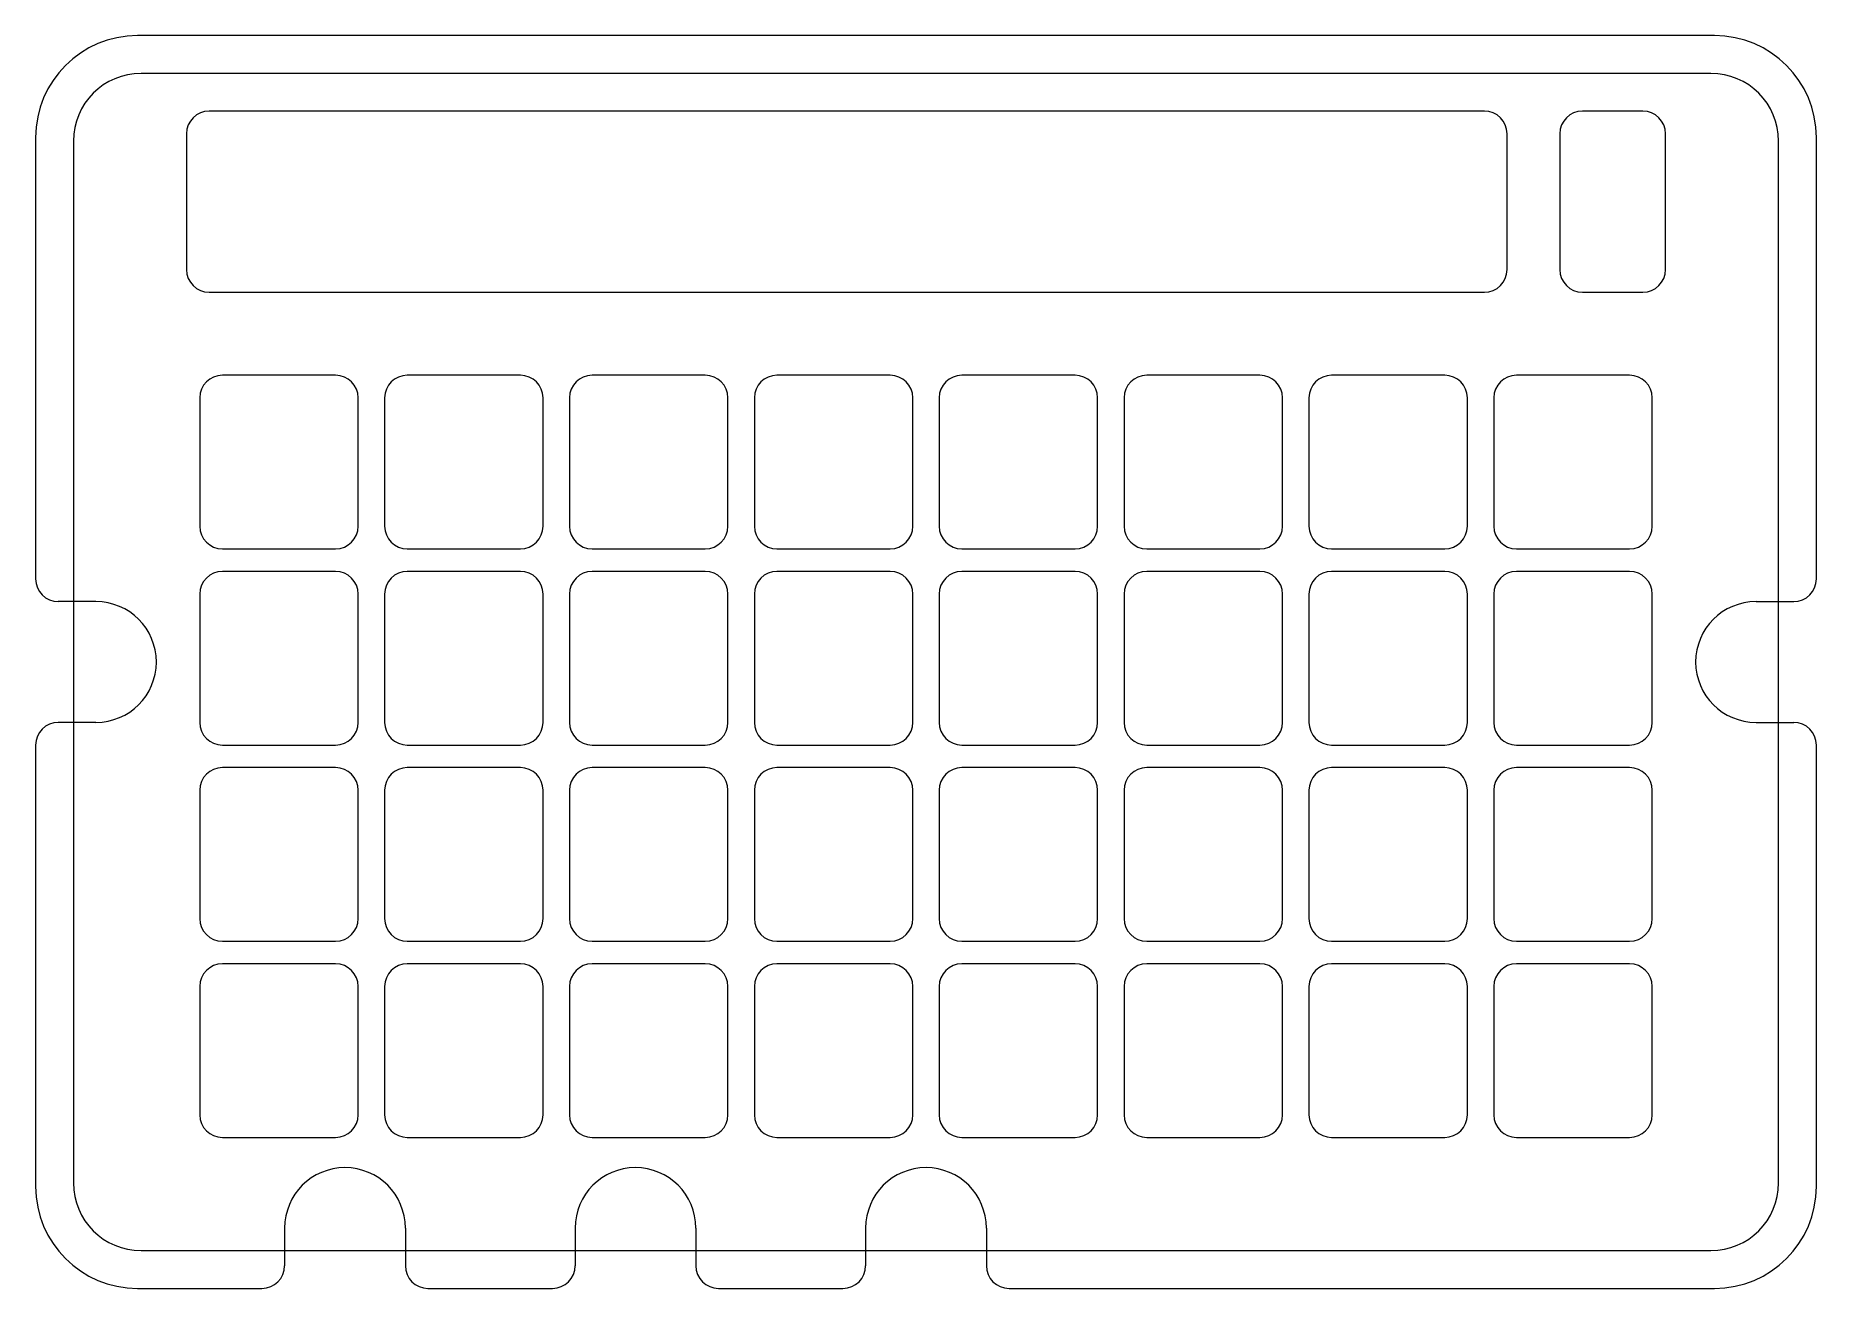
# Model space of a CAD drawing. Header units: millimetres. Extents: x -118 to 118, y -83 to 83.
import ezdxf

# ---------------------------------------------------------------- set-up
doc = ezdxf.new("R2010")
doc.units = ezdxf.units.MM
doc.layers.add('pocket outside 1.0', color=2, linetype='Continuous')
doc.layers.add('slots', color=4, linetype='Continuous')

msp = doc.modelspace()

# ---------------------------------------------------------------- linework, layer by layer
at = {"color": 7, "linetype": 'Continuous', "lineweight": 15}
for p, q in [((104.5, 83), (-104.5, 83)), ((-118, 69.5), (-118, 11)), ((118, 11), (118, 69.5)), ((-110, 8), (-115, 8)), ((110, 8), (115, 8)), ((-110, -8), (-115, -8)), ((110, -8), (115, -8)), ((-118, -11), (-118, -69.5)), ((118, -69.5), (118, -11)), ((-85, -75), (-85, -80)), ((-69, -75), (-69, -80)), ((-46.5, -75), (-46.5, -80)), ((-30.5, -75), (-30.5, -80)), ((-8, -75), (-8, -80)), ((8, -75), (8, -80)), ((-104.5, -83), (-88, -83)), ((-66, -83), (-49.5, -83)), ((-27.5, -83), (-11, -83)), ((11, -83), (104.5, -83))]:
    msp.add_line(p, q, dxfattribs=at)
for centre, radius, start, end in [((-104.5, 69.5), 13.5, 90, 180), ((104.5, 69.5), 13.5, 0, 90), ((-115, 11), 3, 180, 270), ((115, 11), 3, 270, 0), ((-110, 0), 8, 270, 90), ((110, 0), 8, 90, 270), ((-115, -11), 3, 90, 180), ((115, -11), 3, 0, 90), ((-77, -75), 8, 0, 180), ((-38.5, -75), 8, 0, 180), ((0, -75), 8, 0, 180), ((-104.5, -69.5), 13.5, 180, 270), ((104.5, -69.5), 13.5, 270, 0), ((-88, -80), 3, 270, 0), ((-66, -80), 3, 180, 270), ((-49.5, -80), 3, 270, 0), ((-27.5, -80), 3, 180, 270), ((-11, -80), 3, 270, 0), ((11, -80), 3, 180, 270)]:
    msp.add_arc(centre, radius, start, end, dxfattribs=at)
at = {"layer": 'pocket outside 1.0', "linetype": 'Continuous', "lineweight": 15}
for p, q in [((104, 78), (-104, 78)), ((-113, 69), (-113, -69)), ((113, -69), (113, 69)), ((-104, -78), (104, -78))]:
    msp.add_line(p, q, dxfattribs=at)
for centre, start, end in [((-104, 69), 90, 180), ((104, 69), 0, 90), ((-104, -69), 180, 270), ((104, -69), 270, 0)]:
    msp.add_arc(centre, 9, start, end, dxfattribs=at)
at = {"layer": 'slots', "linetype": 'Continuous', "lineweight": 15}
for p, q in [((74, 73), (-95, 73)), ((95, 73), (87, 73)), ((-98, 70), (-98, 52)), ((77, 52), (77, 70)), ((84, 70), (84, 52)), ((98, 52), (98, 70)), ((-95, 49), (74, 49)), ((87, 49), (95, 49)), ((-78.25, 38), (-93.25, 38)), ((-53.75, 38), (-68.75, 38)), ((-29.25, 38), (-44.25, 38)), ((-4.75, 38), (-19.75, 38)), ((19.75, 38), (4.75, 38)), ((44.25, 38), (29.25, 38)), ((68.75, 38), (53.75, 38)), ((93.25, 38), (78.25, 38)), ((-96.25, 35), (-96.25, 18)), ((-75.25, 18), (-75.25, 35)), ((-71.75, 35), (-71.75, 18)), ((-50.75, 18), (-50.75, 35)), ((-47.25, 35), (-47.25, 18)), ((-26.25, 18), (-26.25, 35)), ((-22.75, 35), (-22.75, 18)), ((-1.75, 18), (-1.75, 35)), ((1.75, 35), (1.75, 18)), ((22.75, 18), (22.75, 35)), ((26.25, 35), (26.25, 18)), ((47.25, 18), (47.25, 35)), ((50.75, 35), (50.75, 18)), ((71.75, 18), (71.75, 35)), ((75.25, 35), (75.25, 18)), ((96.25, 18), (96.25, 35)), ((-93.25, 15), (-78.25, 15)), ((-68.75, 15), (-53.75, 15)), ((-44.25, 15), (-29.25, 15)), ((-19.75, 15), (-4.75, 15)), ((4.75, 15), (19.75, 15)), ((29.25, 15), (44.25, 15)), ((53.75, 15), (68.75, 15)), ((78.25, 15), (93.25, 15)), ((-78.25, 12), (-93.25, 12)), ((-53.75, 12), (-68.75, 12)), ((-29.25, 12), (-44.25, 12)), ((-4.75, 12), (-19.75, 12)), ((19.75, 12), (4.75, 12)), ((44.25, 12), (29.25, 12)), ((68.75, 12), (53.75, 12)), ((93.25, 12), (78.25, 12)), ((-96.25, 9), (-96.25, -8)), ((-75.25, -8), (-75.25, 9)), ((-71.75, 9), (-71.75, -8)), ((-50.75, -8), (-50.75, 9)), ((-47.25, 9), (-47.25, -8)), ((-26.25, -8), (-26.25, 9)), ((-22.75, 9), (-22.75, -8)), ((-1.75, -8), (-1.75, 9)), ((1.75, 9), (1.75, -8)), ((22.75, -8), (22.75, 9)), ((26.25, 9), (26.25, -8)), ((47.25, -8), (47.25, 9)), ((50.75, 9), (50.75, -8)), ((71.75, -8), (71.75, 9)), ((75.25, 9), (75.25, -8)), ((96.25, -8), (96.25, 9)), ((-93.25, -11), (-78.25, -11)), ((-68.75, -11), (-53.75, -11)), ((-44.25, -11), (-29.25, -11)), ((-19.75, -11), (-4.75, -11)), ((4.75, -11), (19.75, -11)), ((29.25, -11), (44.25, -11)), ((53.75, -11), (68.75, -11)), ((78.25, -11), (93.25, -11)), ((-78.25, -14), (-93.25, -14)), ((-53.75, -14), (-68.75, -14)), ((-29.25, -14), (-44.25, -14)), ((-4.75, -14), (-19.75, -14)), ((19.75, -14), (4.75, -14)), ((44.25, -14), (29.25, -14)), ((68.75, -14), (53.75, -14)), ((93.25, -14), (78.25, -14)), ((-96.25, -17), (-96.25, -34)), ((-75.25, -34), (-75.25, -17)), ((-71.75, -17), (-71.75, -34)), ((-50.75, -34), (-50.75, -17)), ((-47.25, -17), (-47.25, -34)), ((-26.25, -34), (-26.25, -17)), ((-22.75, -17), (-22.75, -34)), ((-1.75, -34), (-1.75, -17)), ((1.75, -17), (1.75, -34)), ((22.75, -34), (22.75, -17)), ((26.25, -17), (26.25, -34)), ((47.25, -34), (47.25, -17)), ((50.75, -17), (50.75, -34)), ((71.75, -34), (71.75, -17)), ((75.25, -17), (75.25, -34)), ((96.25, -34), (96.25, -17)), ((-93.25, -37), (-78.25, -37)), ((-68.75, -37), (-53.75, -37)), ((-44.25, -37), (-29.25, -37)), ((-19.75, -37), (-4.75, -37)), ((4.75, -37), (19.75, -37)), ((29.25, -37), (44.25, -37)), ((53.75, -37), (68.75, -37)), ((78.25, -37), (93.25, -37)), ((-78.25, -40), (-93.25, -40)), ((-53.75, -40), (-68.75, -40)), ((-29.25, -40), (-44.25, -40)), ((-4.75, -40), (-19.75, -40)), ((19.75, -40), (4.75, -40)), ((44.25, -40), (29.25, -40)), ((68.75, -40), (53.75, -40)), ((93.25, -40), (78.25, -40)), ((-96.25, -43), (-96.25, -60)), ((-75.25, -60), (-75.25, -43)), ((-71.75, -43), (-71.75, -60)), ((-50.75, -60), (-50.75, -43)), ((-47.25, -43), (-47.25, -60)), ((-26.25, -60), (-26.25, -43)), ((-22.75, -43), (-22.75, -60)), ((-1.75, -60), (-1.75, -43)), ((1.75, -43), (1.75, -60)), ((22.75, -60), (22.75, -43)), ((26.25, -43), (26.25, -60)), ((47.25, -60), (47.25, -43)), ((50.75, -43), (50.75, -60)), ((71.75, -60), (71.75, -43)), ((75.25, -43), (75.25, -60)), ((96.25, -60), (96.25, -43)), ((-93.25, -63), (-78.25, -63)), ((-68.75, -63), (-53.75, -63)), ((-44.25, -63), (-29.25, -63)), ((-19.75, -63), (-4.75, -63)), ((4.75, -63), (19.75, -63)), ((29.25, -63), (44.25, -63)), ((53.75, -63), (68.75, -63)), ((78.25, -63), (93.25, -63))]:
    msp.add_line(p, q, dxfattribs=at)
for centre, start, end in [((-95, 70), 90, 180), ((74, 70), 0, 90), ((87, 70), 90, 180), ((95, 70), 0, 90), ((-95, 52), 180, 270), ((74, 52), 270, 0), ((87, 52), 180, 270), ((95, 52), 270, 0), ((-93.25, 35), 90, 180), ((-78.25, 35), 0, 90), ((-68.75, 35), 90, 180), ((-53.75, 35), 0, 90), ((-44.25, 35), 90, 180), ((-29.25, 35), 0, 90), ((-19.75, 35), 90, 180), ((-4.75, 35), 0, 90), ((4.75, 35), 90, 180), ((19.75, 35), 0, 90), ((29.25, 35), 90, 180), ((44.25, 35), 0, 90), ((53.75, 35), 90, 180), ((68.75, 35), 0, 90), ((78.25, 35), 90, 180), ((93.25, 35), 0, 90), ((-93.25, 18), 180, 270), ((-78.25, 18), 270, 0), ((-68.75, 18), 180, 270), ((-53.75, 18), 270, 0), ((-44.25, 18), 180, 270), ((-29.25, 18), 270, 0), ((-19.75, 18), 180, 270), ((-4.75, 18), 270, 0), ((4.75, 18), 180, 270), ((19.75, 18), 270, 0), ((29.25, 18), 180, 270), ((44.25, 18), 270, 0), ((53.75, 18), 180, 270), ((68.75, 18), 270, 0), ((78.25, 18), 180, 270), ((93.25, 18), 270, 0), ((-93.25, 9), 90, 180), ((-78.25, 9), 0, 90), ((-68.75, 9), 90, 180), ((-53.75, 9), 0, 90), ((-44.25, 9), 90, 180), ((-29.25, 9), 0, 90), ((-19.75, 9), 90, 180), ((-4.75, 9), 0, 90), ((4.75, 9), 90, 180), ((19.75, 9), 0, 90), ((29.25, 9), 90, 180), ((44.25, 9), 0, 90), ((53.75, 9), 90, 180), ((68.75, 9), 0, 90), ((78.25, 9), 90, 180), ((93.25, 9), 0, 90), ((-93.25, -8), 180, 270), ((-78.25, -8), 270, 0), ((-68.75, -8), 180, 270), ((-53.75, -8), 270, 0), ((-44.25, -8), 180, 270), ((-29.25, -8), 270, 0), ((-19.75, -8), 180, 270), ((-4.75, -8), 270, 0), ((4.75, -8), 180, 270), ((19.75, -8), 270, 0), ((29.25, -8), 180, 270), ((44.25, -8), 270, 0), ((53.75, -8), 180, 270), ((68.75, -8), 270, 0), ((78.25, -8), 180, 270), ((93.25, -8), 270, 0), ((-93.25, -17), 90, 180), ((-78.25, -17), 0, 90), ((-68.75, -17), 90, 180), ((-53.75, -17), 0, 90), ((-44.25, -17), 90, 180), ((-29.25, -17), 0, 90), ((-19.75, -17), 90, 180), ((-4.75, -17), 0, 90), ((4.75, -17), 90, 180), ((19.75, -17), 0, 90), ((29.25, -17), 90, 180), ((44.25, -17), 0, 90), ((53.75, -17), 90, 180), ((68.75, -17), 0, 90), ((78.25, -17), 90, 180), ((93.25, -17), 0, 90), ((-93.25, -34), 180, 270), ((-78.25, -34), 270, 0), ((-68.75, -34), 180, 270), ((-53.75, -34), 270, 0), ((-44.25, -34), 180, 270), ((-29.25, -34), 270, 0), ((-19.75, -34), 180, 270), ((-4.75, -34), 270, 0), ((4.75, -34), 180, 270), ((19.75, -34), 270, 0), ((29.25, -34), 180, 270), ((44.25, -34), 270, 0), ((53.75, -34), 180, 270), ((68.75, -34), 270, 0), ((78.25, -34), 180, 270), ((93.25, -34), 270, 0), ((-93.25, -43), 90, 180), ((-78.25, -43), 0, 90), ((-68.75, -43), 90, 180), ((-53.75, -43), 0, 90), ((-44.25, -43), 90, 180), ((-29.25, -43), 0, 90), ((-19.75, -43), 90, 180), ((-4.75, -43), 0, 90), ((4.75, -43), 90, 180), ((19.75, -43), 0, 90), ((29.25, -43), 90, 180), ((44.25, -43), 0, 90), ((53.75, -43), 90, 180), ((68.75, -43), 0, 90), ((78.25, -43), 90, 180), ((93.25, -43), 0, 90), ((-93.25, -60), 180, 270), ((-78.25, -60), 270, 0), ((-68.75, -60), 180, 270), ((-53.75, -60), 270, 0), ((-44.25, -60), 180, 270), ((-29.25, -60), 270, 0), ((-19.75, -60), 180, 270), ((-4.75, -60), 270, 0), ((4.75, -60), 180, 270), ((19.75, -60), 270, 0), ((29.25, -60), 180, 270), ((44.25, -60), 270, 0), ((53.75, -60), 180, 270), ((68.75, -60), 270, 0), ((78.25, -60), 180, 270), ((93.25, -60), 270, 0)]:
    msp.add_arc(centre, 3, start, end, dxfattribs=at)

doc.saveas('drawing.dxf')
